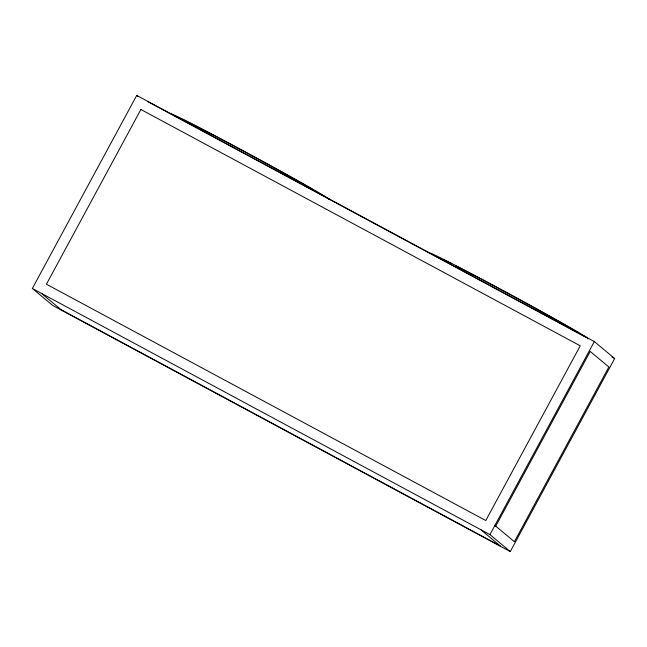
<?xml version="1.0" encoding="UTF-8"?>
<svg xmlns="http://www.w3.org/2000/svg" width="647" height="647" viewBox="0 0 647 647"><rect width="100%" height="100%" fill="white"/><g stroke="black" fill="none" stroke-linecap="round" stroke-linejoin="round"><path stroke-width="0.97" d="M32.35 288.465L136.727 95.424L594.326 341.567L614.65 358.535L510.273 551.576L52.674 305.433L32.35 288.465L489.949 534.608L510.273 551.576M489.949 534.608L594.326 341.567M495.739 526.148L590.21 351.426L608.859 366.995L514.389 541.717L494.898 525.445M147.573 101.514L586.036 337.362M611.981 357.104L614.65 358.535M136.727 95.424L138.232 96.678M480.826 529.699L500.317 545.971L60.964 309.638L41.473 293.366M587.953 338.818L587.573 338.049A90.265 1.892 28.4 0 0 517.956 298.615L497.228 287.422A90.265 1.892 28.4 0 0 430.142 253.058M328.935 199.05L329.234 199.648M171.722 114.487L171.423 113.888A90.265 1.892 28.4 0 1 238.508 148.252L259.229 159.445A90.265 1.892 28.4 0 1 328.846 198.88M180.837 118.692A82.056 1.715 28.4 0 1 184.541 120.415M185.689 120.973A82.056 1.715 28.4 0 1 227.348 142.502L245.844 152.401A82.056 1.715 28.4 0 1 297.321 180.683M298.105 181.12A82.056 1.715 28.4 0 1 309.784 187.792M310.479 188.196A82.056 1.715 28.4 0 1 312.477 189.361M314.321 190.444A82.056 1.715 28.4 0 1 315.987 191.439M317.467 192.337A82.056 1.715 28.4 0 1 318.761 193.13M444.416 260.143A82.056 1.715 28.4 0 1 450.983 263.402M455.714 265.804A82.056 1.715 28.4 0 1 486.075 281.671L504.571 291.562A82.056 1.715 28.4 0 1 568.503 326.961M569.206 327.366A82.056 1.715 28.4 0 1 577.48 332.299M140.892 109.489L46.422 284.211L485.776 520.544L580.254 345.822L140.892 109.489"/></g></svg>
